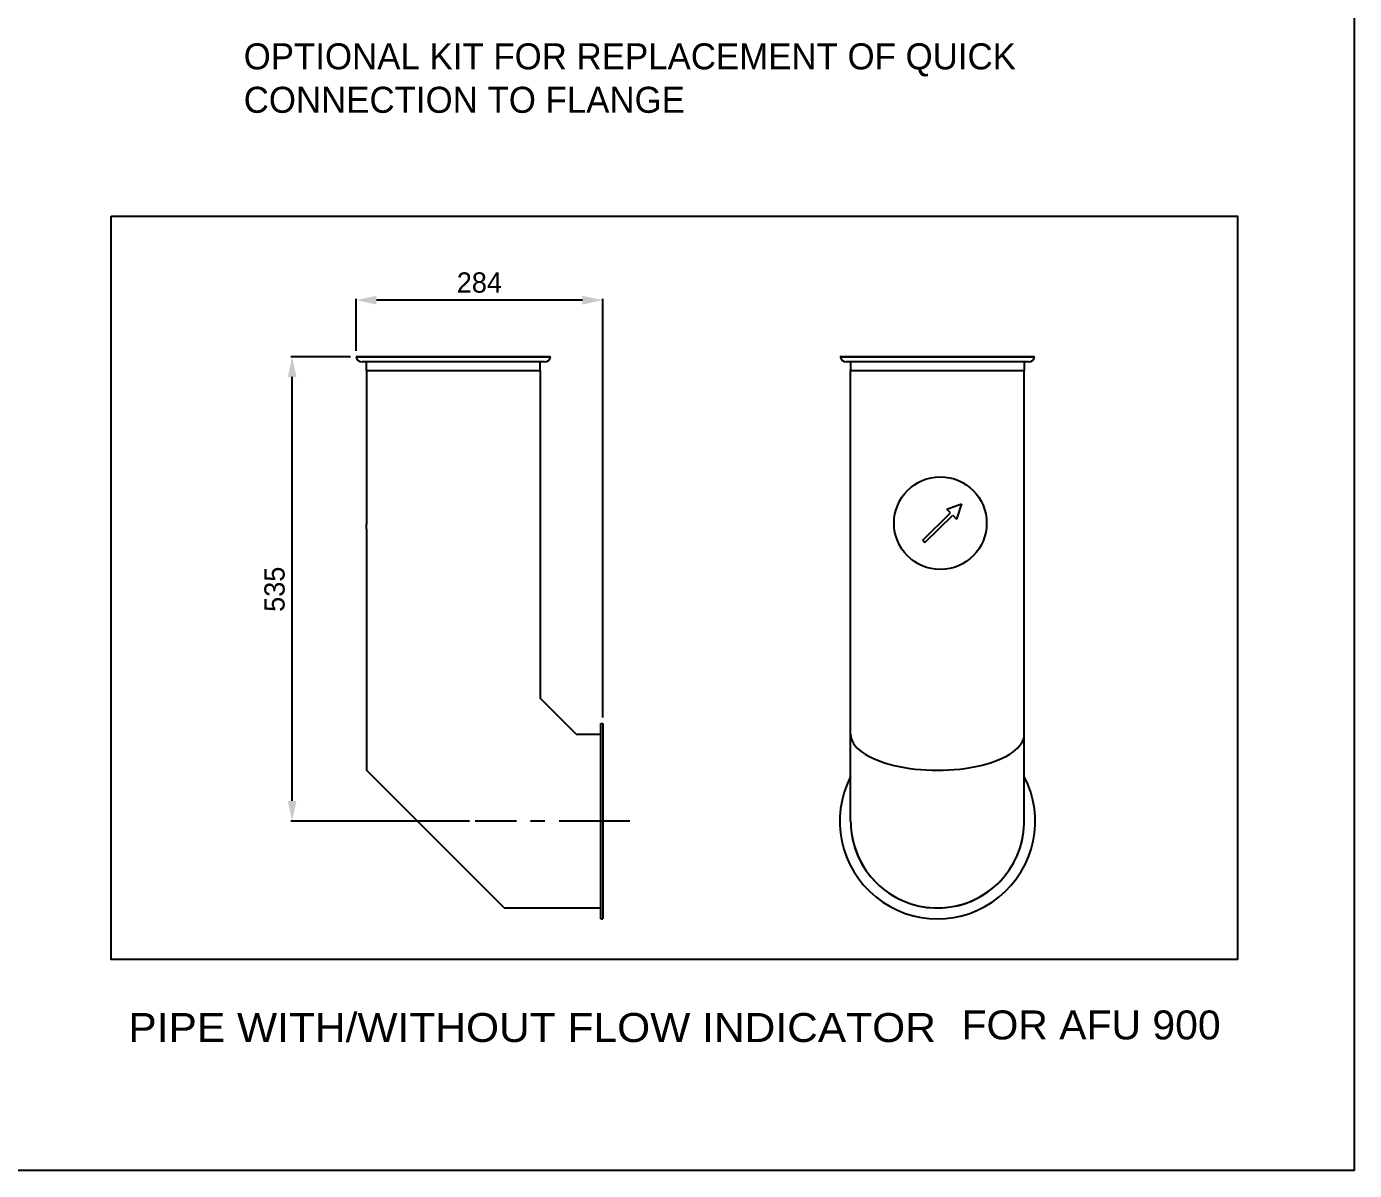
# Model space of a CAD drawing. Header units: millimetres. Extents: x 395 to 3386, y 0 to 2798.
# Drawn here: x 1857 to 3386, y 0 to 1317 of the extents above; entities that cross this region are included whole.
import ezdxf
from ezdxf.enums import TextEntityAlignment as Align

# ---------------------------------------------------------------- set-up
doc = ezdxf.new("R2010")
doc.units = ezdxf.units.MM
doc.header["$LTSCALE"] = 217.8
doc.header["$PDMODE"] = 3
doc.header["$PDSIZE"] = 8
doc.linetypes.add('CENTER', pattern=[0.6, 0.375, -0.075, 0.075, -0.075])
doc.layers.get('0').update_dxf_attribs({"linetype": 'CONTINUOUS'})
doc.layers.get('Defpoints').update_dxf_attribs({"linetype": 'CONTINUOUS'})
doc.layers.add('02___PRT_ALL_AXES', color=7, linetype='CONTINUOUS')
doc.layers.add('DEFAULT_1', color=7, linetype='CENTER')
doc.styles.get("Standard").update_dxf_attribs({"font": 'taile.ttf'})
doc.dimstyles.new('DIMSTYLE_4', dxfattribs={"dimtxt": 23.333333, "dimasz": 23.333333, "dimexe": 1.5, "dimexo": 1, "dimgap": 0.875, "dimtad": 1, "dimdec": 0, "dimdsep": 46, "dimtxsty": 'Standard', "dimblk": '_FILLED', "dimblk1": '_FILLED', "dimblk2": '_FILLED', "dimcen": 0.09, "dimazin": 2, "dimtp": 0.01, "dimtm": 0.01, "dimtfac": 1, "dimtdec": 0, "dimtofl": 0, "dimtmove": 0, "dimatfit": 3, "dimldrblk": '_FILLED', "dimfxl": 1, "dimtolj": 1, "dimarcsym": 0})

# ---------------------------------------------------------------- blocks, each defined once
blk = doc.blocks.new('_FILLED')
at = {"color": 0, "linetype": 'ByBlock'}
blk.add_solid([(0, 0), (-1, 0.214), (-1, -0.214)], dxfattribs=at)
blk = doc.blocks.new('*D145')
at = {"color": 0, "linetype": 'Continuous', "lineweight": -2}
for p, q in [((2236.8, 943.5), (2236.8, 1003.4)), ((2497.4, 1001.9), (2260.1, 1001.9)), ((2520.7, 521.3), (2520.7, 1003.4))]:
    blk.add_line(p, q, dxfattribs=at)
at = {"layer": 'Defpoints', "color": 0}
for p in [(2236.8, 1001.9), (2236.8, 942.5), (2520.7, 520.3)]:
    blk.add_point(p, dxfattribs=at)
at = {"color": 0, "linetype": 'ByBlock', "lineweight": -2, "xscale": 23.3333333333, "yscale": 23.3333333333, "zscale": 23.3333333333, "rotation": 180}
blk.add_blockref('_FILLED', (2236.8, 1001.9), dxfattribs=at)
at = {"color": 0, "linetype": 'ByBlock', "lineweight": -2, "xscale": 23.3333333333, "yscale": 23.3333333333, "zscale": 23.3333333333}
blk.add_blockref('_FILLED', (2520.7, 1001.9), dxfattribs=at)
at = {"color": 0, "insert": (2378.6, 1033.9), "char_height": 23.33, "attachment_point": 2, "line_spacing_factor": 0.9}
blk.add_mtext('\\A1;284', dxfattribs=at)
blk = doc.blocks.new('*D146')
at = {"color": 0, "linetype": 'Continuous', "lineweight": -2}
for p, q in [((2230.1, 936.8), (2161.5, 936.8)), ((2163, 425.5), (2163, 913.5)), ((2367.3, 402.1), (2161.5, 402.1))]:
    blk.add_line(p, q, dxfattribs=at)
at = {"layer": 'Defpoints', "color": 0}
for p in [(2163, 936.8), (2231.1, 936.8), (2368.3, 402.1)]:
    blk.add_point(p, dxfattribs=at)
at = {"color": 0, "linetype": 'ByBlock', "lineweight": -2, "xscale": 23.3333333333, "yscale": 23.3333333333, "zscale": 23.3333333333}
for p, rotation in [((2163, 936.8), 90), ((2163, 402.1), 270)]:
    blk.add_blockref('_FILLED', p, dxfattribs=dict(at, rotation=rotation))
at = {"color": 0, "insert": (2131, 669.1), "char_height": 23.33, "attachment_point": 2, "rotation": 90, "line_spacing_factor": 0.9}
blk.add_mtext('\\A1;535', dxfattribs=at)
blk = doc.blocks.new('ARROW_4_BL2', base_point=(3192.2, 872))
at = {"color": 7, "linetype": 'Continuous'}
for p, q in [((3197.7, 888), (3214.5, 894.2)), ((3201.9, 883.7), (3197.7, 888)), ((3214.5, 894.2), (3208.7, 876.7)), ((3170, 852.5), (3201.9, 883.7)), ((3172.5, 849.8), (3204.5, 881)), ((3204.5, 881), (3208.7, 876.7)), ((3170, 852.5), (3172.5, 849.8))]:
    blk.add_line(p, q, dxfattribs=at)

msp = doc.modelspace()

# ---------------------------------------------------------------- linework, layer by layer
at = {"color": 7}
msp.add_line((3386.4612, 0), (3386.4612, 2798.468), dxfattribs=at)
at = {"linetype": 'Continuous'}
for p, q in [((2248.7, 920.9862), (2248.7, 743.8862)), ((2248.7, 920.9862), (2448.7, 920.9862)), ((2448.7, 920.9862), (2448.7, 543.5889)), ((2806.2324, 402.1422), (2806.2324, 920.9862)), ((2806.2324, 920.9862), (3006.2324, 920.9862)), ((3006.2324, 402.1422), (3006.2324, 920.9862)), ((2248.701, 743.8613), (2248.7, 743.8862)), ((2248.7, 743.8862), (2248.703, 743.7874)), ((2248.7, 743.8862), (2248.7006, 743.8615)), ((2248.7158, 738.6855), (2248.7, 738.0862)), ((2248.703, 738.1851), (2248.7, 738.0862)), ((2248.7, 738.0862), (2248.7, 460.7462)), ((2248.7028, 743.7873), (2248.7062, 743.6654)), ((2248.7062, 743.6654), (2248.7106, 743.4974)), ((2490.1467, 502.1421), (2448.7, 543.5889)), ((2518.7041, 514.6422), (2520.7041, 514.6422)), ((2518.7041, 289.6422), (2518.7041, 514.6422)), ((2520.7041, 514.6422), (2520.7041, 289.6422)), ((2490.1468, 502.1422), (2518.7041, 502.1422)), ((2407.304, 302.1422), (2248.7, 460.7462)), ((2407.3041, 302.1422), (2518.7041, 302.1422)), ((2518.7041, 289.6422), (2520.7041, 289.6422)), ((3386.4612, 0), (394.9423, 0))]:
    msp.add_line(p, q, dxfattribs=at)
at = {"color": 7}
msp.add_lwpolyline([(1954.4033, 1098.8058), (3251.8734, 1098.8058), (3251.8734, 242.9849), (1954.4033, 242.9849)], close=True, dxfattribs=at)
at = {"linetype": 'Continuous'}
msp.add_circle((2909.5354, 745.1732), 53.3333, dxfattribs=at)
for centre, radius, start, end in [((2237.3485, 743.4834), 11.3587, 1.5328234, 1.906334), ((2154.4868, 741.1271), 94.2536, 1.3129106, 1.4410016), ((2906.2324, 402.1422), 112.5, 152.7617716, 27.2378742), ((2906.2324, 402.1422), 100, 187.941951, 358.3966448)]:
    msp.add_arc(centre, radius, start, end, dxfattribs=at)
for centre, major_axis, ratio, start_param, end_param in [((2906.2324, 502.1676), (100, 0), 0.414213562, -3.141592654, 0), ((2906.2324, 402.1422), (100, 0), 1, -3.141592654, -3.002981782), ((2906.2324, 402.1422), (0, 100), 1, 3.142592654, 4.684441146), ((2906.2324, 402.1422), (100, 0), 1, -0.027947834, 0), ((2906.2324, 402.1422), (0, 100), 1, -4.573778108, -3.173028044), ((2906.2324, 402.1422), (100, 0), 1, -1.602231718, -1.570795925), ((2906.2324, 402.1422), (0, 100), 1, -3.141592252, -3.14093261), ((2906.2324, 402.1422), (100, 0), 1, -1.570136283, -1.569796327)]:
    msp.add_ellipse(centre, major_axis=major_axis, ratio=ratio, start_param=start_param, end_param=end_param, dxfattribs=at)
for points, knots in [([(2248.7, 738.0862), (2248.6644, 737.8052), (2248.785, 740.0165), (2248.7421, 740.3026), (2248.7421, 740.9862)], [0, 0, 0, 0, 0.292945274, 1, 1, 1, 1]), ([(2248.7038, 740.9862), (2248.7038, 741.2969), (2248.7616, 742.2299), (2248.7202, 743.1643), (2248.7032, 743.7872)], [0, 0, 0, 0, 0.332654441, 1, 1, 1, 1])]:
    msp.add_open_spline(points, degree=3, knots=knots, dxfattribs=at)
at = {"layer": '02___PRT_ALL_AXES', "linetype": 'Continuous'}
for p, q in [((2237.7839, 936.9862), (2236.7979, 936.8196)), ((2236.7979, 936.8196), (2460.6021, 936.8196)), ((2237.7839, 936.9862), (2459.6161, 936.9862)), ((2459.6161, 936.9862), (2460.6021, 936.8196)), ((2795.3163, 936.9862), (2794.3303, 936.8196)), ((2794.3303, 936.8196), (3018.1345, 936.8196)), ((2795.3163, 936.9862), (3017.1485, 936.9862)), ((2906.2324, 936.9862), (2906.2324, 936.8196)), ((3017.1485, 936.9862), (3018.1345, 936.8196)), ((2453.7, 930.9862), (2243.7, 930.9862)), ((2248.7, 920.9862), (2248.7, 930.9862)), ((2248.7, 920.9862), (2448.7, 920.9862)), ((2448.7, 920.9862), (2448.7, 930.9862)), ((3011.188, 930.9862), (2801.2324, 930.9862)), ((2806.2324, 930.9862), (2806.2324, 920.9862)), ((2806.2324, 920.9862), (3006.2324, 920.9862)), ((3006.2324, 930.9862), (3006.2324, 920.9862))]:
    msp.add_line(p, q, dxfattribs=at)
for centre, start, end in [((2243.7, 937.9862), 189.5940682, 270), ((2453.7, 937.9862), 270, 350.4059318), ((2801.2324, 937.9862), 189.5940682, 270), ((3011.2324, 937.9862), 270, 350.4059318)]:
    msp.add_arc(centre, 7, start, end, dxfattribs=at)
at = {"layer": 'DEFAULT_1', "linetype": 'CENTER'}
msp.add_line((2552.0374, 402.1422), (2373.9707, 402.1422), dxfattribs=at)

# ---------------------------------------------------------------- block references
at = {"linetype": 'Continuous'}
msp.add_blockref('ARROW_4_BL2', (2911.5172, 745.2057), dxfattribs=at)

# ---------------------------------------------------------------- texts
for s, width, p, p2 in [('FOR AFU 900 ', 1.072895, (2933.912, 150.8389), (3245.4554, 150.8389)), ('PIPE WITH/WITHOUT FLOW INDICATOR', 1.103489, (1974.3515, 147.8733), (2904.4422, 147.8733))]:
    msp.add_text(s, height=33.333333, dxfattribs=dict(at, width=width)).set_placement(p, p2, align=Align.FIT)
at = {"insert": (2107.1956, 1297.6181), "char_height": 30, "width": 1478.20149, "attachment_point": 1}
msp.add_mtext('OPTIONAL KIT FOR REPLACEMENT OF QUICK\\PCONNECTION TO FLANGE', dxfattribs=at)

# ---------------------------------------------------------------- dimensions: what is measured, and where the dimension line sits
at = {"linetype": 'Continuous'}
for base, p1, p2, angle, picture, middle in [((2236.7979, 1001.9005), (2520.7041, 520.3088), (2236.7979, 942.4862), 180, '*D145', (2378.5937, 1001.9005)), ((2162.9912, 936.8196), (2368.3041, 402.1422), (2231.1312, 936.8196), 90, '*D146', (2162.9912, 669.0967))]:
    dim = msp.add_linear_dim(base=base, p1=p1, p2=p2, angle=angle, dimstyle='DIMSTYLE_4', dxfattribs=at)
    dim.commit()
    dim.dimension.update_dxf_attribs({"geometry": picture, "text_midpoint": middle, "dimtype": 160})

doc.saveas('drawing.dxf')
